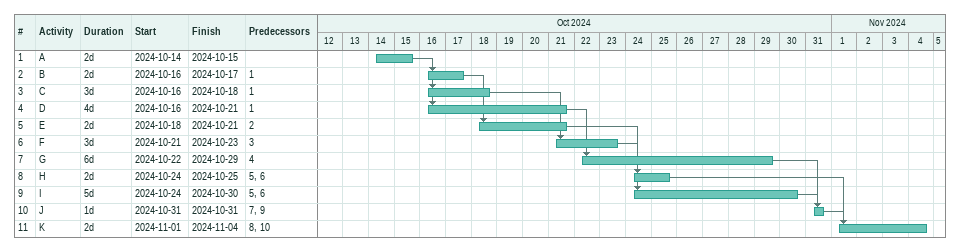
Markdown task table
| ID | Task | Duration | Start | Finish | Predecessors |
|---|---|---|---|---|---|
| 1 | A | 2d | 2024-10-14 | 2024-10-15 |  |
| 2 | B | 2d | 2024-10-16 | 2024-10-17 | 1 |
| 3 | C | 3d | 2024-10-16 | 2024-10-18 | 1 |
| 4 | D | 4d | 2024-10-16 | 2024-10-21 | 1 |
| 5 | E | 2d | 2024-10-18 | 2024-10-21 | 2 |
| 6 | F | 3d | 2024-10-21 | 2024-10-23 | 3 |
| 7 | G | 6d | 2024-10-22 | 2024-10-29 | 4 |
| 8 | H | 2d | 2024-10-24 | 2024-10-25 | 5, 6 |
| 9 | I | 5d | 2024-10-24 | 2024-10-30 | 5, 6 |
| 10 | J | 1d | 2024-10-31 | 2024-10-31 | 7, 9 |
| 11 | K | 2d | 2024-11-01 | 2024-11-04 | 8, 10 |
